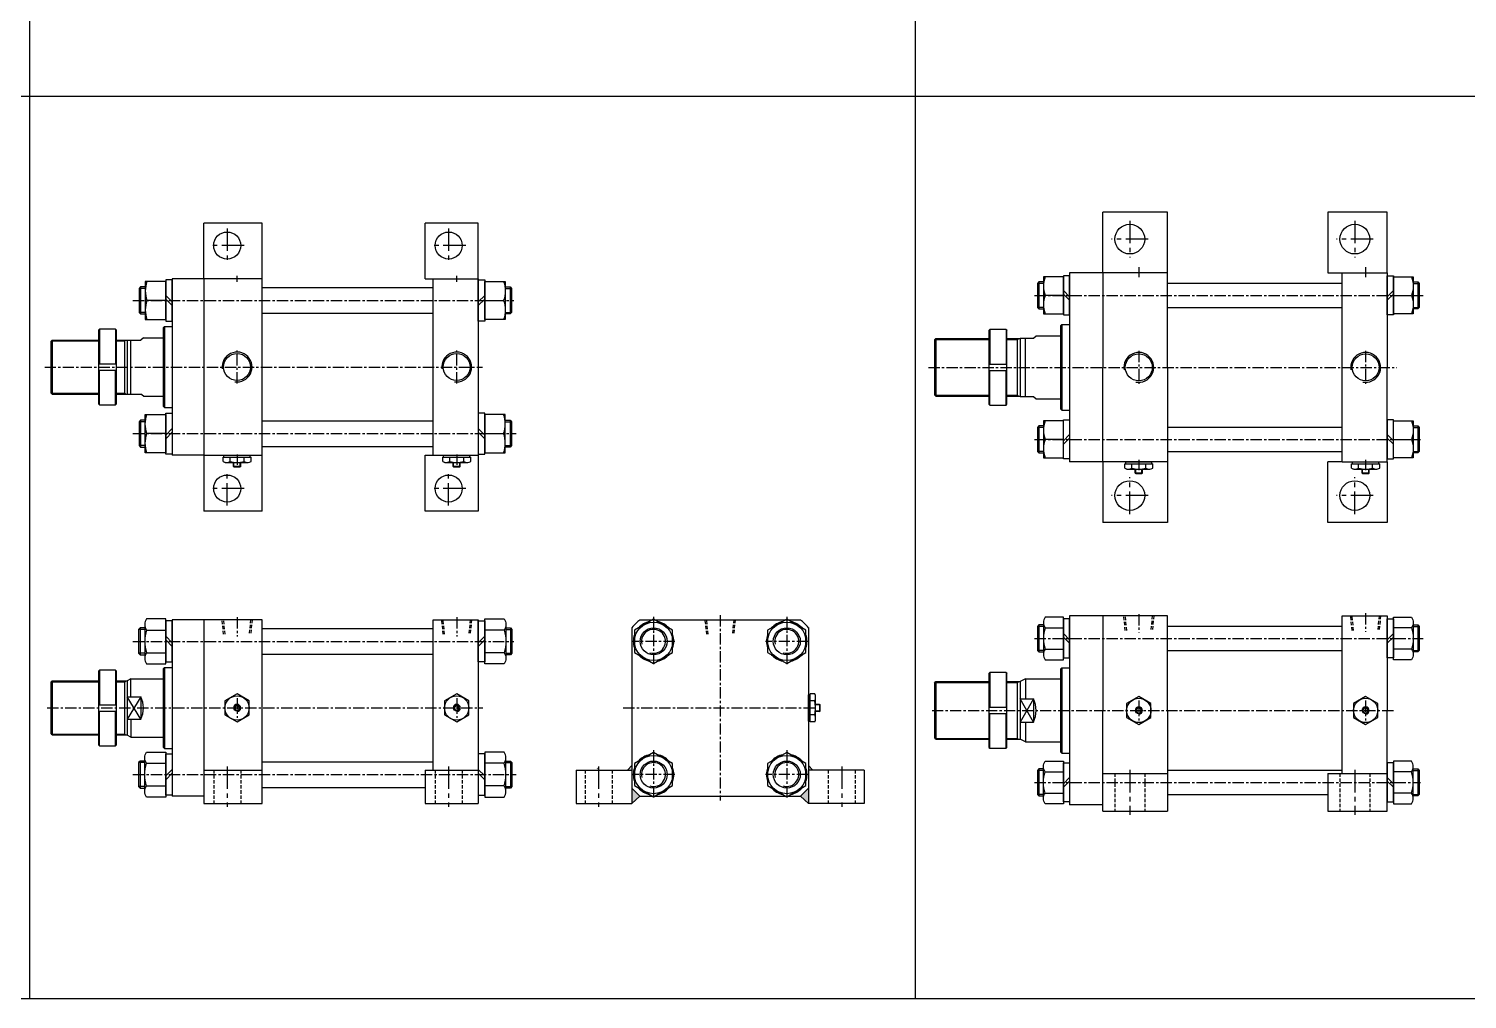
# Model space of a CAD drawing. Extents: x -819 to 7103, y -1 to 3511.
# Drawn here: x 1128 to 2726, y -1 to 1078 of the extents above; entities that cross this region are included whole.
import ezdxf

# ---------------------------------------------------------------- set-up
doc = ezdxf.new("R2010")
doc.units = 0
doc.header["$LTSCALE"] = 10
doc.header["$MEASUREMENT"] = 0
for name, pattern in [('CENTER', [2, 1.25, -0.25, 0.25, -0.25]), ('CENTERX2', [4, 2.5, -0.5, 0.5, -0.5]), ('HIDDEN', [0.375, 0.25, -0.125]), ('HIDDENX2', [0.75, 0.5, -0.25])]:
    doc.linetypes.add(name, pattern=pattern)
doc.layers.get('0').update_dxf_attribs({"linetype": 'CONTINUOUS'})
for name, color, linetype in [('CEN', 1, 'CENTERX2'), ('CENTER', 1, 'CENTER'), ('HID', 2, 'HIDDENX2'), ('ML', 7, 'CONTINUOUS')]:
    doc.layers.add(name, color=color, linetype=linetype)

msp = doc.modelspace()

# ---------------------------------------------------------------- hatches: boundary and pattern name
at = {"layer": 'ML'}
h = msp.add_hatch(color=256, dxfattribs=at)
h.paths.add_polyline_path([(1994, 258.9), (1994, 253.9), (1999, 253.9)])
h.paths.add_polyline_path([(1994, 233.7, -0.02356), (1985.2, 224.9), (1994, 216.9)])
h.paths.add_polyline_path([(1806.8, 224.9, -0.02356), (1798, 233.7), (1798, 216.9)])
h.paths.add_polyline_path([(1798, 258.9), (1793, 253.9), (1798, 253.9)])

# ---------------------------------------------------------------- linework, layer by layer
at = {"color": 7, "linetype": 'Continuous'}
for p, q in [((1343.7, 596.6), (1343.7, 601.7)), ((1343.7, 601.7), (1350, 601.7)), ((1344.7, 601.7), (1344.7, 603.7)), ((1344.7, 603.7), (1373.9, 603.7)), ((1346.9, 595.7), (1371.7, 595.7)), ((1350, 601.7), (1374.9, 601.7)), ((1351.5, 596.6), (1351.5, 601.7)), ((1355.3, 595.9), (1355.3, 595.9)), ((1355.3, 591.2), (1355.3, 595.7)), ((1363.3, 591.2), (1363.3, 595.7)), ((1367.1, 596.6), (1367.1, 601.7)), ((1373.9, 601.7), (1373.9, 603.7)), ((1374.9, 596.6), (1374.9, 601.7)), ((1587.7, 596.6), (1587.7, 601.7)), ((1587.7, 601.7), (1594, 601.7)), ((1588.7, 601.7), (1588.7, 603.7)), ((1588.7, 603.7), (1617.9, 603.7)), ((1590.9, 595.7), (1615.7, 595.7)), ((1594, 601.7), (1618.9, 601.7)), ((1595.5, 596.6), (1595.5, 601.7)), ((1599.3, 595.9), (1599.3, 595.9)), ((1599.3, 591.2), (1599.3, 595.7)), ((1607.3, 591.2), (1607.3, 595.7)), ((1611.1, 596.6), (1611.1, 601.7)), ((1617.9, 601.7), (1617.9, 603.7)), ((1618.9, 596.6), (1618.9, 601.7)), ((2345.5, 589.3), (2345.5, 594.3)), ((2345.5, 594.3), (2351.8, 594.3)), ((2346.5, 594.3), (2346.5, 596.3)), ((2346.5, 596.3), (2375.7, 596.3)), ((2351.8, 594.3), (2376.7, 594.3)), ((2353.3, 589.3), (2353.3, 594.3)), ((2368.9, 589.3), (2368.9, 594.3)), ((2375.7, 594.3), (2375.7, 596.3)), ((2376.7, 589.3), (2376.7, 594.3)), ((2597.5, 589.3), (2597.5, 594.3)), ((2597.5, 594.3), (2603.8, 594.3)), ((2598.5, 594.3), (2598.5, 596.3)), ((2598.5, 596.3), (2627.7, 596.3)), ((2603.8, 594.3), (2628.7, 594.3)), ((2605.3, 589.3), (2605.3, 594.3)), ((2620.9, 589.3), (2620.9, 594.3)), ((2627.7, 594.3), (2627.7, 596.3)), ((2628.7, 589.3), (2628.7, 594.3)), ((1355.3, 591.2), (1355.8, 590.7)), ((1363.3, 591.2), (1355.3, 591.2)), ((1355.8, 590.7), (1362.8, 590.7)), ((1363.3, 591.2), (1362.8, 590.7)), ((1599.3, 591.2), (1599.8, 590.7)), ((1607.3, 591.2), (1599.3, 591.2)), ((1599.8, 590.7), (1606.8, 590.7)), ((1607.3, 591.2), (1606.8, 590.7)), ((2348.7, 588.3), (2373.5, 588.3)), ((2357.1, 588.5), (2357.1, 588.6)), ((2357.1, 583.8), (2357.1, 588.3)), ((2357.1, 583.8), (2357.6, 583.3)), ((2365.1, 583.8), (2357.1, 583.8)), ((2357.6, 583.3), (2364.6, 583.3)), ((2365.1, 583.8), (2364.6, 583.3)), ((2365.1, 583.8), (2365.1, 588.3)), ((2600.7, 588.3), (2625.5, 588.3)), ((2609.1, 588.5), (2609.1, 588.6)), ((2609.1, 583.8), (2609.1, 588.3)), ((2609.1, 583.8), (2609.6, 583.3)), ((2617.1, 583.8), (2609.1, 583.8)), ((2609.6, 583.3), (2616.6, 583.3)), ((2617.1, 583.8), (2616.6, 583.3)), ((2617.1, 583.8), (2617.1, 588.3)), ((1994, 308.3), (1994, 337.5)), ((1996, 337.5), (1994, 337.5)), ((2001, 338.5), (1996, 338.5)), ((1996, 313.6), (1996, 338.5)), ((2001, 330.7), (1996, 330.7)), ((2002, 310.5), (2002, 335.3)), ((2006.5, 326.9), (2002, 326.9)), ((2006.5, 326.9), (2007, 326.4)), ((2006.5, 326.9), (2006.5, 318.9)), ((2007, 319.4), (2007, 326.4)), ((1996, 308.3), (1994, 308.3)), ((2001, 315.1), (1996, 315.1)), ((1996, 307.3), (1996, 313.6)), ((2001, 307.3), (1996, 307.3)), ((2001.7, 318.9), (2001.7, 318.9)), ((2006.5, 318.9), (2002, 318.9)), ((2006.5, 318.9), (2007, 319.4))]:
    msp.add_line(p, q, dxfattribs=at)
for points in [[(1345.8, 315.1), (1359.3, 307.3), (1372.8, 315.1), (1372.8, 330.7), (1359.3, 338.5), (1345.8, 330.7)], [(1589.8, 315.1), (1603.3, 307.3), (1616.8, 315.1), (1616.8, 330.7), (1603.3, 338.5), (1589.8, 330.7)], [(2347.6, 312.3), (2361.1, 304.5), (2374.6, 312.3), (2374.6, 327.9), (2361.1, 335.7), (2347.6, 327.9)], [(2599.6, 312.3), (2613.1, 304.5), (2626.6, 312.3), (2626.6, 327.9), (2613.1, 335.7), (2599.6, 327.9)], [(1357.9, 325.4), (1356.4, 322.9), (1357.9, 320.4), (1360.7, 320.4), (1362.2, 322.9), (1360.7, 325.4)], [(1601.9, 325.4), (1600.4, 322.9), (1601.9, 320.4), (1604.7, 320.4), (1606.2, 322.9), (1604.7, 325.4)], [(2359.6, 322.6), (2358.2, 320.1), (2359.6, 317.6), (2362.5, 317.6), (2364, 320.1), (2362.5, 322.6)], [(2611.6, 322.6), (2610.2, 320.1), (2611.6, 317.6), (2614.5, 317.6), (2616, 320.1), (2614.5, 322.6)]]:
    msp.add_lwpolyline(points, close=True, dxfattribs=at)
for centre, radius in [((1359.3, 322.9), 13.5), ((1603.3, 322.9), 13.5), ((1359.3, 322.9), 3.5), ((1603.3, 322.9), 3.5), ((2361.1, 320.1), 13.5), ((2361.1, 320.1), 3.5), ((2613.1, 320.1), 13.5), ((2613.1, 320.1), 3.5)]:
    msp.add_circle(centre, radius, dxfattribs=at)
for centre, radius, start, end in [((1346.9, 601.3), 5.62, 235.6158, 270), ((1347.6, 603.9), 8.22, 241.7006, 298.2994), ((1359.3, 627), 31.3, 255.6172, 270.0141), ((1359.3, 627), 31.3, 269.9859, 284.3828), ((1371, 603.9), 8.22, 241.7006, 298.2994), ((1590.9, 601.3), 5.62, 235.6158, 270), ((1591.6, 603.9), 8.22, 241.7006, 298.2994), ((1603.3, 627), 31.3, 255.6172, 270.0141), ((1603.3, 627), 31.3, 269.9859, 284.3828), ((1615, 603.9), 8.22, 241.7006, 298.2994), ((2348.7, 593.9), 5.62, 235.6158, 270), ((2349.4, 596.5), 8.22, 241.7006, 298.2994), ((2361.1, 619.6), 31.3, 255.6172, 270.0141), ((2361.1, 619.6), 31.3, 269.9859, 284.3828), ((2372.8, 596.5), 8.22, 241.7006, 298.2994), ((2600.7, 593.9), 5.62, 235.6158, 270), ((2601.4, 596.5), 8.22, 241.7006, 298.2994), ((2613.1, 619.6), 31.3, 255.6172, 270.0141), ((2613.1, 619.6), 31.3, 269.9859, 284.3828), ((2624.8, 596.5), 8.22, 241.7006, 298.2994), ((1993.8, 334.6), 8.22, 331.7006, 28.2994), ((1970.6, 322.9), 31.3, 359.9859, 14.3828), ((1970.6, 322.9), 31.3, 345.6172, 0.0141), ((1993.8, 311.2), 8.22, 331.7006, 28.2994), ((1996.4, 310.5), 5.62, 325.6158, 0)]:
    msp.add_arc(centre, radius, start, end, dxfattribs=at)
at = {"layer": 'CEN', "color": 1, "linetype": 'CENTER', "ltscale": 2}
for p, q in [((2351.1, 864.3), (2351.1, 823.3)), ((2601.1, 864.3), (2601.1, 823.3)), ((1348.3, 855.7), (1348.3, 817.7)), ((1594.3, 855.7), (1594.3, 817.7)), ((1367.3, 836.7), (1329.3, 836.7)), ((1613.3, 836.7), (1575.3, 836.7)), ((2371.6, 843.8), (2330.6, 843.8)), ((2621.6, 843.8), (2580.6, 843.8)), ((1348.3, 547.7), (1348.3, 585.7)), ((1594.3, 547.7), (1594.3, 585.7)), ((2351.1, 538.3), (2351.1, 579.3)), ((2601.1, 538.3), (2601.1, 579.3)), ((1367.3, 566.7), (1329.3, 566.7)), ((1613.3, 566.7), (1575.3, 566.7)), ((2371.6, 558.8), (2330.6, 558.8)), ((2621.6, 558.8), (2580.6, 558.8)), ((1348.3, 257.9), (1348.3, 212.9)), ((1594.3, 257.9), (1594.3, 212.9)), ((1761, 257.9), (1761, 212.9)), ((2031, 257.9), (2031, 212.9)), ((2351.1, 254.1), (2351.1, 204.1)), ((2601.1, 254.1), (2601.1, 204.1))]:
    msp.add_line(p, q, dxfattribs=at)
at = {"layer": 'CEN', "color": 7, "linetype": 'Continuous', "ltscale": 2}
for p, q in [((1568.3, 253.9), (1568.3, 216.9)), ((2571.1, 250.1), (2571.1, 208.1))]:
    msp.add_line(p, q, dxfattribs=at)
at = {"layer": 'CENTER'}
for p, q in [((1822, 424), (1822, 369.8)), ((1970, 424), (1970, 369.8)), ((1845.5, 396.9), (1798.5, 396.9)), ((1993.5, 396.9), (1946.5, 396.9)), ((1822, 276), (1822, 221.8)), ((1970, 276), (1970, 221.8)), ((1845.5, 248.9), (1798.5, 248.9)), ((1993.5, 248.9), (1946.5, 248.9))]:
    msp.add_line(p, q, dxfattribs=at)
at = {"layer": 'HID', "color": 6, "linetype": 'HIDDEN', "ltscale": 1.5}
for p, q in [((1333.3, 253.9), (1333.3, 216.9)), ((1363.3, 253.9), (1363.3, 216.9)), ((1579.3, 253.9), (1579.3, 216.9)), ((1609.3, 253.9), (1609.3, 216.9)), ((1746, 253.9), (1746, 216.9)), ((1776, 253.9), (1776, 216.9)), ((2016, 253.9), (2016, 216.9)), ((2046, 253.9), (2046, 216.9)), ((2334.6, 250.1), (2334.6, 208.1)), ((2367.6, 250.1), (2367.6, 208.1)), ((2584.6, 250.1), (2584.6, 208.1)), ((2617.6, 250.1), (2617.6, 208.1))]:
    msp.add_line(p, q, dxfattribs=at)
at = {"layer": 'ML'}
for p, q in [((2321.1, 806.3), (2321.1, 873.8)), ((2393.1, 873.8), (2321.1, 873.8)), ((2393.1, 806.3), (2393.1, 873.8)), ((2637.1, 873.8), (2571.1, 873.8)), ((2571.1, 873.8), (2571.1, 806.3)), ((2637.1, 806.3), (2637.1, 873.8)), ((1322.3, 799.7), (1322.3, 861.7)), ((1387.3, 861.7), (1322.3, 861.7)), ((1387.3, 541.7), (1387.3, 861.7)), ((1627.3, 861.7), (1568.3, 861.7)), ((1568.3, 799.7), (1568.3, 861.7)), ((1627.3, 799.7), (1627.3, 861.7)), ((1287.3, 799.7), (1287.3, 603.7)), ((1322.3, 799.7), (1287.3, 799.7)), ((1322.3, 799.7), (1322.3, 603.7)), ((1387.3, 799.7), (1322.3, 799.7)), ((1387.3, 603.7), (1387.3, 799.7)), ((1568.3, 799.7), (1627.3, 799.7)), ((1577.3, 799.7), (1627.3, 799.7)), ((1577.3, 603.7), (1577.3, 799.7)), ((1627.3, 799.7), (1627.3, 603.7)), ((2284.1, 806.3), (2284.1, 596.3)), ((2321.1, 806.3), (2284.1, 806.3)), ((2284.1, 806.3), (2284.1, 806.3)), ((2571.1, 806.3), (2587.1, 806.3)), ((1252.1, 790.7), (1250.4, 788.9)), ((1250.4, 788.9), (1250.4, 762.4)), ((1257.3, 790.7), (1252.1, 790.7)), ((1252.1, 790.7), (1252.1, 760.7)), ((1657.3, 790.7), (1662.5, 790.7)), ((1662.5, 790.7), (1664.2, 788.9)), ((1662.5, 790.7), (1662.5, 760.7)), ((1664.2, 788.9), (1664.2, 762.4)), ((2250.1, 796.3), (2248.4, 794.6)), ((2248.4, 794.6), (2248.4, 768)), ((2255.3, 796.3), (2250.1, 796.3)), ((2250.1, 796.3), (2250.1, 766.3)), ((2277.3, 786.6), (2284.1, 779.8)), ((2643.9, 786.6), (2637.1, 779.8)), ((2665.9, 796.3), (2671, 796.3)), ((2671, 796.3), (2672.7, 794.6)), ((2671, 796.3), (2671, 766.3)), ((2672.7, 794.6), (2672.7, 768)), ((1280.1, 775.7), (1259.2, 775.7)), ((1280.1, 781.3), (1287.3, 774.1)), ((1280.1, 777.2), (1287.3, 770)), ((1634.5, 781.3), (1627.3, 774.1)), ((1634.5, 777.2), (1627.3, 770)), ((1634.5, 775.7), (1655.4, 775.7)), ((2248.4, 768), (2250.1, 766.3)), ((2277.3, 781.3), (2257.1, 781.3)), ((2277.3, 782.8), (2284.1, 776)), ((2643.9, 782.8), (2637.1, 776)), ((2643.9, 781.3), (2664, 781.3)), ((2672.7, 768), (2671, 766.3)), ((1250.4, 762.4), (1252.1, 760.7)), ((1252.1, 760.7), (1257.3, 760.7)), ((1662.5, 760.7), (1657.3, 760.7)), ((1664.2, 762.4), (1662.5, 760.7)), ((2250.1, 766.3), (2255.3, 766.3)), ((2671, 766.3), (2665.9, 766.3)), ((1205.3, 742.7), (1206.3, 743.7)), ((1205.3, 742.7), (1205.3, 660.7)), ((1206.3, 743.7), (1206.3, 705.2)), ((1224.3, 743.7), (1206.3, 743.7)), ((1224.3, 743.7), (1224.3, 705.2)), ((1224.3, 743.7), (1225.3, 742.7)), ((1225.3, 660.7), (1225.3, 742.7)), ((1277.3, 745.2), (1278.8, 746.7)), ((1277.3, 745.2), (1277.3, 658.2)), ((1278.8, 746.7), (1278.8, 656.7)), ((2194.6, 742.3), (2195.6, 743.3)), ((2194.6, 742.3), (2194.6, 660.3)), ((2213.6, 743.3), (2195.6, 743.3)), ((2195.6, 743.3), (2195.6, 704.8)), ((2213.6, 743.3), (2213.6, 704.8)), ((2213.6, 743.3), (2214.6, 742.3)), ((2214.6, 660.3), (2214.6, 742.3)), ((2244.1, 733.8), (2247.1, 736.3)), ((2274.1, 747.3), (2275.6, 748.8)), ((2274.1, 747.3), (2274.1, 655.3)), ((2275.6, 748.8), (2275.6, 653.8)), ((1152.3, 730.2), (1153.8, 731.7)), ((1152.3, 730.2), (1152.3, 673.2)), ((1153.8, 731.7), (1153.8, 671.7)), ((1234.3, 731.7), (1234.3, 671.7)), ((1237.3, 731.7), (1237.3, 671.5)), ((1241.3, 671.7), (1241.3, 731.7)), ((1255.3, 734.2), (1252.3, 731.7)), ((2134.1, 731.8), (2135.6, 733.3)), ((2134.1, 731.8), (2134.1, 670.8)), ((2135.6, 733.3), (2135.6, 669.3)), ((2226.1, 733.3), (2226.1, 669.3)), ((2229.1, 733.8), (2229.1, 668.8)), ((2235.1, 668.8), (2235.1, 733.8)), ((1205.3, 705.2), (1225.3, 705.2)), ((2194.6, 704.8), (2214.6, 704.8)), ((1205.3, 698.2), (1225.3, 698.2)), ((1206.3, 659.7), (1206.3, 698.2)), ((1224.3, 659.7), (1224.3, 698.2)), ((2194.6, 697.8), (2214.6, 697.8)), ((2195.6, 659.3), (2195.6, 697.8)), ((2213.6, 659.3), (2213.6, 697.8)), ((1152.3, 673.2), (1153.8, 671.7)), ((1255.3, 669.2), (1252.3, 671.7)), ((1205.3, 660.7), (1206.3, 659.7)), ((1206.3, 659.7), (1224.3, 659.7)), ((1224.3, 659.7), (1225.3, 660.7)), ((1277.3, 658.2), (1278.8, 656.7)), ((2134.1, 670.8), (2135.6, 669.3)), ((2194.6, 660.3), (2195.6, 659.3)), ((2195.6, 659.3), (2213.6, 659.3)), ((2213.6, 659.3), (2214.6, 660.3)), ((2244.1, 668.8), (2247.1, 666.3)), ((2274.1, 655.3), (2275.6, 653.8)), ((1252.1, 642.7), (1250.4, 640.9)), ((1250.4, 640.9), (1250.4, 614.4)), ((1257.3, 642.7), (1252.1, 642.7)), ((1252.1, 642.7), (1252.1, 612.7)), ((1657.3, 642.7), (1662.5, 642.7)), ((1662.5, 642.7), (1664.2, 640.9)), ((1662.5, 642.7), (1662.5, 612.7)), ((1664.2, 640.9), (1664.2, 614.4)), ((1280.1, 627.7), (1259.2, 627.7)), ((1280.1, 626.1), (1287.3, 633.3)), ((1280.1, 622), (1287.3, 629.2)), ((1634.5, 626.1), (1627.3, 633.3)), ((1634.5, 622), (1627.3, 629.2)), ((1634.5, 627.7), (1655.4, 627.7)), ((2250.1, 636.3), (2248.4, 634.6)), ((2248.4, 634.6), (2248.4, 608)), ((2255.3, 636.3), (2250.1, 636.3)), ((2250.1, 636.3), (2250.1, 606.3)), ((2277.3, 619.8), (2284.1, 626.6)), ((2643.9, 619.8), (2637.1, 626.6)), ((2665.9, 636.3), (2671, 636.3)), ((2671, 636.3), (2672.7, 634.6)), ((2671, 636.3), (2671, 606.3)), ((2672.7, 634.6), (2672.7, 608)), ((1250.4, 614.4), (1252.1, 612.7)), ((1252.1, 612.7), (1257.3, 612.7)), ((1662.5, 612.7), (1657.3, 612.7)), ((1664.2, 614.4), (1662.5, 612.7)), ((2248.4, 608), (2250.1, 606.3)), ((2277.3, 621.3), (2257.1, 621.3)), ((2277.3, 616), (2284.1, 622.8)), ((2643.9, 616), (2637.1, 622.8)), ((2643.9, 621.3), (2664, 621.3)), ((2672.7, 608), (2671, 606.3)), ((1322.3, 603.7), (1287.3, 603.7)), ((1322.3, 603.7), (1387.3, 603.7)), ((1322.3, 603.7), (1322.3, 541.7)), ((1568.3, 603.7), (1627.3, 603.7)), ((1568.3, 541.7), (1568.3, 603.7)), ((1577.3, 603.7), (1627.3, 603.7)), ((1627.3, 603.7), (1627.3, 541.7)), ((2250.1, 606.3), (2255.3, 606.3)), ((2321.1, 596.3), (2284.1, 596.3)), ((2321.1, 596.3), (2321.1, 528.8)), ((2393.1, 596.3), (2393.1, 528.8)), ((2571.1, 528.8), (2571.1, 596.3)), ((2587.1, 596.3), (2571.1, 596.3)), ((2637.1, 596.3), (2637.1, 528.8)), ((2671, 606.3), (2665.9, 606.3)), ((1387.3, 541.7), (1322.3, 541.7)), ((1627.3, 541.7), (1568.3, 541.7)), ((2393.1, 528.8), (2321.1, 528.8)), ((2637.1, 528.8), (2571.1, 528.8)), ((1256.8, 415.7), (1256.8, 378.1)), ((1322.3, 420.9), (1287.3, 420.9)), ((1287.3, 420.9), (1287.3, 224.9)), ((1322.3, 420.9), (1322.3, 216.9)), ((1387.3, 420.9), (1322.3, 420.9)), ((1387.3, 216.9), (1387.3, 420.9)), ((1577.3, 253.9), (1577.3, 420.9)), ((1577.3, 420.9), (1627.3, 420.9)), ((1627.3, 420.9), (1627.3, 216.9)), ((1657.8, 415.7), (1657.8, 378.1)), ((1806.8, 420.9), (1985.2, 420.9)), ((2255.3, 417.9), (2255.3, 382.4)), ((2321.1, 425.1), (2284.1, 425.1)), ((2284.1, 425.1), (2284.1, 425.1)), ((2284.1, 425.1), (2284.1, 215.1)), ((2665.9, 417.9), (2665.9, 382.4)), ((1251.7, 411.9), (1249.9, 410.2)), ((1249.9, 410.2), (1249.9, 383.6)), ((1256.8, 411.9), (1251.7, 411.9)), ((1251.7, 411.9), (1251.7, 381.9)), ((1258.7, 409.4), (1280.1, 409.4)), ((1280.1, 402.5), (1287.3, 395.3)), ((1634.5, 402.5), (1627.3, 395.3)), ((1655.9, 409.4), (1634.5, 409.4)), ((1657.8, 411.9), (1662.9, 411.9)), ((1662.9, 411.9), (1664.7, 410.2)), ((1662.9, 411.9), (1662.9, 381.9)), ((1664.7, 410.2), (1664.7, 383.6)), ((1798, 412.1), (1798, 233.7)), ((1798, 412.1), (1798, 216.9)), ((1994, 412.1), (1994, 233.7)), ((1994, 412.1), (1994, 216.9)), ((2250.1, 415.1), (2248.4, 413.4)), ((2248.4, 413.4), (2248.4, 386.8)), ((2255.3, 415.1), (2250.1, 415.1)), ((2250.1, 415.1), (2250.1, 385.1)), ((2257.1, 412), (2277.3, 412)), ((2277.3, 405.5), (2284.1, 398.7)), ((2277.3, 401.6), (2284.1, 394.8)), ((2643.9, 405.5), (2637.1, 398.7)), ((2643.9, 401.6), (2637.1, 394.8)), ((2664, 412), (2643.9, 412)), ((2665.9, 415.1), (2671, 415.1)), ((2671, 415.1), (2672.7, 413.4)), ((2671, 415.1), (2671, 385.1)), ((2672.7, 413.4), (2672.7, 386.8)), ((1249.9, 383.6), (1251.7, 381.9)), ((1258.7, 384.3), (1280.1, 384.3)), ((1280.1, 398.4), (1287.3, 391.2)), ((1634.5, 398.4), (1627.3, 391.2)), ((1655.9, 384.3), (1634.5, 384.3)), ((1664.7, 383.6), (1662.9, 381.9)), ((2248.4, 386.8), (2250.1, 385.1)), ((2250.1, 385.1), (2255.3, 385.1)), ((2257.1, 388.3), (2277.3, 388.3)), ((2664, 388.3), (2643.9, 388.3)), ((2671, 385.1), (2665.9, 385.1)), ((2672.7, 386.8), (2671, 385.1)), ((1251.7, 381.9), (1256.8, 381.9)), ((1277.3, 366.4), (1278.8, 367.9)), ((1278.8, 367.9), (1278.8, 277.9)), ((1662.9, 381.9), (1657.8, 381.9)), ((2274.1, 366.1), (2275.6, 367.6)), ((2275.6, 367.6), (2275.6, 272.6)), ((1152.3, 351.4), (1153.8, 352.9)), ((1153.8, 352.9), (1153.8, 292.9)), ((1205.3, 363.9), (1206.3, 364.9)), ((1205.3, 363.9), (1205.3, 281.9)), ((1224.3, 364.9), (1206.3, 364.9)), ((1206.3, 364.9), (1206.3, 326.4)), ((1224.3, 364.9), (1225.3, 363.9)), ((1224.3, 364.9), (1224.3, 326.4)), ((1225.3, 281.9), (1225.3, 363.9)), ((1234.3, 352.9), (1234.3, 292.9)), ((1241.3, 355.4), (1237.3, 353.1)), ((1237.3, 353.1), (1237.3, 292.7)), ((1241.3, 335.4), (1241.3, 355.4)), ((1277.3, 366.4), (1277.3, 279.4)), ((2134.1, 350.6), (2135.6, 352.1)), ((2135.6, 352.1), (2135.6, 288.1)), ((2194.6, 361.1), (2195.6, 362.1)), ((2194.6, 361.1), (2194.6, 279.1)), ((2213.6, 362.1), (2195.6, 362.1)), ((2195.6, 362.1), (2195.6, 323.6)), ((2213.6, 362.1), (2214.6, 361.1)), ((2213.6, 362.1), (2213.6, 323.6)), ((2214.6, 279.1), (2214.6, 361.1)), ((2226.1, 352.1), (2226.1, 288.1)), ((2235.1, 355.1), (2229.1, 352.1)), ((2229.1, 352.1), (2229.1, 288.1)), ((2235.1, 355.1), (2235.1, 333.1)), ((2274.1, 366.1), (2274.1, 274.1)), ((1152.3, 351.4), (1152.3, 294.4)), ((2134.1, 350.6), (2134.1, 289.6)), ((1205.3, 326.4), (1225.3, 326.4)), ((1237.3, 335.4), (1252.3, 335.4)), ((1252.3, 335.4), (1252.3, 310.4)), ((2194.6, 323.6), (2214.6, 323.6)), ((2229.1, 333.1), (2244.1, 333.1)), ((2244.1, 333.1), (2244.1, 307.1)), ((1205.3, 319.4), (1225.3, 319.4)), ((1206.3, 280.9), (1206.3, 319.4)), ((1224.3, 280.9), (1224.3, 319.4)), ((1237.3, 310.4), (1252.3, 310.4)), ((1241.3, 310.4), (1241.3, 290.4)), ((2194.6, 316.6), (2214.6, 316.6)), ((2195.6, 278.1), (2195.6, 316.6)), ((2213.6, 278.1), (2213.6, 316.6)), ((2229.1, 307.1), (2244.1, 307.1)), ((2235.1, 307.1), (2235.1, 285.1)), ((1152.3, 294.4), (1153.8, 292.9)), ((1241.3, 290.4), (1237.3, 292.7)), ((2134.1, 289.6), (2135.6, 288.1)), ((2235.1, 285.1), (2229.1, 288.1)), ((1205.3, 281.9), (1206.3, 280.9)), ((1206.3, 280.9), (1224.3, 280.9)), ((1224.3, 280.9), (1225.3, 281.9)), ((1277.3, 279.4), (1278.8, 277.9)), ((2194.6, 279.1), (2195.6, 278.1)), ((2195.6, 278.1), (2213.6, 278.1)), ((2213.6, 278.1), (2214.6, 279.1)), ((2274.1, 274.1), (2275.6, 272.6)), ((1251.7, 263.9), (1249.9, 262.2)), ((1249.9, 262.2), (1249.9, 235.6)), ((1256.8, 263.9), (1251.7, 263.9)), ((1251.7, 263.9), (1251.7, 233.9)), ((1256.8, 230.1), (1256.8, 267.7)), ((1258.7, 261.4), (1280.1, 261.4)), ((1655.9, 261.4), (1634.5, 261.4)), ((1657.8, 230.1), (1657.8, 267.7)), ((1657.8, 263.9), (1662.9, 263.9)), ((1662.9, 263.9), (1664.7, 262.2)), ((1662.9, 263.9), (1662.9, 233.9)), ((1664.7, 262.2), (1664.7, 235.6)), ((1798, 258.9), (1793, 253.9)), ((1994, 258.9), (1999, 253.9)), ((2255.3, 222.4), (2255.3, 257.9)), ((2665.9, 222.4), (2665.9, 257.9)), ((1280.1, 247.3), (1287.3, 254.5)), ((1280.1, 243.2), (1287.3, 250.4)), ((1322.3, 253.9), (1387.3, 253.9)), ((1568.3, 253.9), (1627.3, 253.9)), ((1634.5, 247.3), (1627.3, 254.5)), ((1634.5, 243.2), (1627.3, 250.4)), ((1736, 253.9), (1798, 253.9)), ((1736, 253.9), (1736, 216.9)), ((2056, 253.9), (1994, 253.9)), ((2056, 253.9), (2056, 216.9)), ((2250.1, 255.1), (2248.4, 253.4)), ((2248.4, 253.4), (2248.4, 226.8)), ((2255.3, 255.1), (2250.1, 255.1)), ((2250.1, 255.1), (2250.1, 225.1)), ((2257.1, 252), (2277.3, 252)), ((2277.3, 238.7), (2284.1, 245.5)), ((2277.3, 234.8), (2284.1, 241.6)), ((2321.1, 250.1), (2393.1, 250.1)), ((2571.1, 250.1), (2637.1, 250.1)), ((2643.9, 238.7), (2637.1, 245.5)), ((2643.9, 234.8), (2637.1, 241.6)), ((2664, 252), (2643.9, 252)), ((2665.9, 255.1), (2671, 255.1)), ((2671, 255.1), (2672.7, 253.4)), ((2671, 255.1), (2671, 225.1)), ((2672.7, 253.4), (2672.7, 226.8)), ((1249.9, 235.6), (1251.7, 233.9)), ((1251.7, 233.9), (1256.8, 233.9)), ((1258.7, 236.3), (1280.1, 236.3)), ((1322.3, 224.9), (1287.3, 224.9)), ((1655.9, 236.3), (1634.5, 236.3)), ((1662.9, 233.9), (1657.8, 233.9)), ((1664.7, 235.6), (1662.9, 233.9)), ((1806.8, 224.9), (1798, 216.9)), ((1806.8, 224.9), (1985.2, 224.9)), ((1985.2, 224.9), (1994, 216.9)), ((2248.4, 226.8), (2250.1, 225.1)), ((2250.1, 225.1), (2255.3, 225.1)), ((2257.1, 228.3), (2277.3, 228.3)), ((2664, 228.3), (2643.9, 228.3)), ((2671, 225.1), (2665.9, 225.1)), ((2672.7, 226.8), (2671, 225.1)), ((1322.3, 216.9), (1387.3, 216.9)), ((1568.3, 216.9), (1627.3, 216.9)), ((1736, 216.9), (1798, 216.9)), ((2056, 216.9), (1994, 216.9)), ((2321.1, 215.1), (2284.1, 215.1)), ((2321.1, 208.1), (2393.1, 208.1)), ((2571.1, 208.1), (2637.1, 208.1)), ((0, 0), (7102.1, 0))]:
    msp.add_line(p, q, dxfattribs=at)
at = {"layer": 'ML', "color": 1, "linetype": 'CENTER'}
for p, q in [((1359.3, 796.3), (1359.3, 802.9)), ((1603.3, 796.3), (1603.3, 803.1)), ((2361.1, 812.7), (2361.1, 801.5)), ((2613.1, 812.7), (2613.1, 801.5)), ((1243.6, 775.7), (1666.9, 775.7)), ((2245.3, 781.3), (2677.1, 781.3)), ((1359.3, 683.4), (1359.3, 719.9)), ((1603.3, 683.4), (1603.3, 719.9)), ((2361.1, 719.6), (2361.1, 683)), ((2613.1, 719.6), (2613.1, 683)), ((1145.6, 701.7), (1631.8, 701.7)), ((2127.4, 701.3), (2647.6, 701.3)), ((1243.6, 627.7), (1669.2, 627.7)), ((2245.3, 621.3), (2674.2, 621.3)), ((1359.3, 604.5), (1359.3, 593.2)), ((1603.3, 604.5), (1603.3, 593.1)), ((2361.1, 598.5), (2361.1, 587)), ((2613.1, 598.5), (2613.1, 587)), ((1359.3, 423.6), (1359.3, 402.3)), ((1603.3, 423.6), (1603.3, 402.3)), ((1896, 425.8), (1896, 220)), ((2361.1, 427.1), (2361.1, 406.8)), ((2613.1, 428.2), (2613.1, 407.6)), ((2245.3, 400.1), (2677.1, 400.1)), ((1243.6, 396.9), (1666.9, 396.9)), ((1148.3, 322.9), (1632.3, 322.9)), ((1359.3, 333.9), (1359.3, 311.9)), ((1603.3, 333.9), (1603.3, 311.9)), ((1788.4, 322.9), (2000.7, 322.9)), ((2131.4, 320.1), (2644.6, 320.1)), ((2361.1, 331.1), (2361.1, 309.1)), ((2613.1, 331.1), (2613.1, 309.1)), ((1243.6, 248.9), (1669.2, 248.9)), ((2245.3, 240.1), (2674.2, 240.1))]:
    msp.add_line(p, q, dxfattribs=at)
at = {"layer": 'ML', "color": 7}
for p, q in [((2393.1, 806.3), (2321.1, 806.3)), ((2321.1, 806.3), (2321.1, 701.3)), ((2393.1, 701.3), (2393.1, 806.3)), ((2587.1, 701.3), (2587.1, 806.3)), ((2587.1, 806.3), (2637.1, 806.3)), ((2637.1, 806.3), (2637.1, 701.3)), ((2321.1, 596.3), (2321.1, 701.3)), ((2393.1, 701.3), (2393.1, 596.3)), ((2587.1, 596.3), (2587.1, 701.3)), ((2637.1, 596.3), (2637.1, 701.3)), ((2393.1, 596.3), (2321.1, 596.3)), ((2587.1, 596.3), (2637.1, 596.3)), ((2393.1, 425.1), (2321.1, 425.1)), ((2321.1, 425.1), (2321.1, 320.1)), ((2393.1, 320.1), (2393.1, 425.1)), ((2587.1, 425.1), (2637.1, 425.1)), ((2587.1, 320.1), (2587.1, 425.1)), ((2637.1, 425.1), (2637.1, 320.1)), ((2321.1, 208.1), (2321.1, 320.1)), ((2393.1, 320.1), (2393.1, 208.1)), ((2587.1, 250.1), (2587.1, 320.1)), ((2637.1, 208.1), (2637.1, 320.1))]:
    msp.add_line(p, q, dxfattribs=at)
at = {"layer": 'ML', "color": 2}
for p, q in [((1257.3, 788.9), (1250.4, 788.9)), ((1657.3, 788.9), (1664.2, 788.9)), ((2255.3, 794.6), (2248.4, 794.6)), ((2665.9, 794.6), (2672.7, 794.6)), ((2255.3, 768), (2248.4, 768)), ((2665.9, 768), (2672.7, 768)), ((1257.3, 762.4), (1250.4, 762.4)), ((1657.3, 762.4), (1664.2, 762.4)), ((1234.3, 730.7), (1236, 731.7)), ((2226.1, 732.3), (2227.8, 733.3)), ((1234.3, 672.7), (1236, 671.7)), ((2226.1, 670.3), (2227.8, 669.3)), ((1257.3, 640.9), (1250.4, 640.9)), ((1657.3, 640.9), (1664.2, 640.9)), ((2255.3, 634.6), (2248.4, 634.6)), ((2665.9, 634.6), (2672.7, 634.6)), ((1257.3, 614.4), (1250.4, 614.4)), ((1657.3, 614.4), (1664.2, 614.4)), ((2255.3, 608), (2248.4, 608)), ((2665.9, 608), (2672.7, 608)), ((1355.8, 595.9), (1355.8, 595.9)), ((1355.8, 590.7), (1355.8, 595.7)), ((1362.8, 590.7), (1362.8, 595.7)), ((1599.8, 595.9), (1599.8, 595.9)), ((1599.8, 590.7), (1599.8, 595.7)), ((1606.8, 590.7), (1606.8, 595.7)), ((2357.6, 588.5), (2357.6, 588.5)), ((2357.6, 583.3), (2357.6, 588.3)), ((2364.6, 583.3), (2364.6, 588.3)), ((2609.6, 588.5), (2609.6, 588.5)), ((2609.6, 583.3), (2609.6, 588.3)), ((2616.6, 583.3), (2616.6, 588.3)), ((1256.8, 410.2), (1249.9, 410.2)), ((1657.8, 410.2), (1664.7, 410.2)), ((2255.3, 413.4), (2248.4, 413.4)), ((2665.9, 413.4), (2672.7, 413.4)), ((1256.8, 383.6), (1249.9, 383.6)), ((1657.8, 383.6), (1664.7, 383.6)), ((2255.3, 386.8), (2248.4, 386.8)), ((2665.9, 386.8), (2672.7, 386.8)), ((1234.3, 351.9), (1236, 352.9)), ((2226.1, 351.1), (2227.8, 352.1)), ((1252.3, 310.4), (1237.3, 335.4)), ((1252.3, 335.4), (1237.3, 310.4)), ((2007, 326.4), (2002, 326.4)), ((2244.1, 333.1), (2229.1, 307.1)), ((2244.1, 307.1), (2229.1, 333.1)), ((2001.8, 319.4), (2001.8, 319.4)), ((2007, 319.4), (2002, 319.4)), ((1234.3, 293.9), (1236, 292.9)), ((2226.1, 289.1), (2227.8, 288.1)), ((1256.8, 262.2), (1249.9, 262.2)), ((1657.8, 262.2), (1664.7, 262.2)), ((2255.3, 253.4), (2248.4, 253.4)), ((2665.9, 253.4), (2672.7, 253.4)), ((1256.8, 235.6), (1249.9, 235.6)), ((1657.8, 235.6), (1664.7, 235.6)), ((2255.3, 226.8), (2248.4, 226.8)), ((2665.9, 226.8), (2672.7, 226.8))]:
    msp.add_line(p, q, dxfattribs=at)
at = {"layer": 'ML', "color": 7, "linetype": 'Continuous'}
for p, q in [((1387.3, 790), (1577.3, 790)), ((2393.1, 794.8), (2587.1, 794.8)), ((2393.1, 767.8), (2587.1, 767.8)), ((1387.3, 761.4), (1577.3, 761.4)), ((1278.8, 746.7), (1287.3, 746.7)), ((2247.1, 736.3), (2274.1, 736.3)), ((2275.6, 748.8), (2284.1, 748.8)), ((1153.8, 731.7), (1205.3, 731.7)), ((1225.3, 731.7), (1237.3, 731.7)), ((1237.3, 731.7), (1252.3, 731.7)), ((1255.3, 734.2), (1277.3, 734.2)), ((2135.6, 733.3), (2194.6, 733.3)), ((2214.6, 733.3), (2229.1, 733.3)), ((2229.1, 733.8), (2244.1, 733.8)), ((1153.8, 671.7), (1205.3, 671.7)), ((1225.3, 671.7), (1237.3, 671.7)), ((1237.3, 671.7), (1252.3, 671.7)), ((1255.3, 669.2), (1277.3, 669.2)), ((1278.8, 656.7), (1287.3, 656.7)), ((2135.6, 669.3), (2194.6, 669.3)), ((2214.6, 669.3), (2229.1, 669.3)), ((2229.1, 668.8), (2244.1, 668.8)), ((2247.1, 666.3), (2274.1, 666.3)), ((1387.3, 642), (1577.3, 642)), ((2275.6, 653.8), (2284.1, 653.8)), ((2393.1, 634.8), (2587.1, 634.8)), ((1387.3, 613.4), (1577.3, 613.4)), ((2393.1, 607.8), (2587.1, 607.8)), ((1387.3, 411.2), (1577.3, 411.2)), ((2393.1, 413.6), (2587.1, 413.6)), ((2393.1, 386.6), (2587.1, 386.6)), ((1278.8, 367.9), (1287.3, 367.9)), ((1387.3, 382.6), (1577.3, 382.6)), ((2275.6, 367.6), (2284.1, 367.6)), ((1153.8, 352.9), (1205.3, 352.9)), ((1225.3, 352.9), (1237.3, 352.9)), ((1241.3, 355.4), (1277.3, 355.4)), ((2135.6, 352.1), (2194.6, 352.1)), ((2214.6, 352.1), (2229.1, 352.1)), ((2235.1, 355.1), (2274.1, 355.1)), ((1153.8, 292.9), (1205.3, 292.9)), ((1225.3, 292.9), (1237.3, 292.9)), ((1241.3, 290.4), (1277.3, 290.4)), ((2135.6, 288.1), (2194.6, 288.1)), ((2214.6, 288.1), (2229.1, 288.1)), ((1278.8, 277.9), (1287.3, 277.9)), ((2235.1, 285.1), (2274.1, 285.1)), ((2275.6, 272.6), (2284.1, 272.6)), ((1387.3, 263.2), (1577.3, 263.2)), ((2393.1, 253.6), (2587.1, 253.6)), ((1387.3, 234.6), (1568.3, 234.6)), ((2393.1, 226.6), (2571.1, 226.6))]:
    msp.add_line(p, q, dxfattribs=at)
at = {"layer": 'ML', "color": 2, "linetype": 'Continuous'}
for p, q in [((1152.8, 730.7), (1205.3, 730.7)), ((1225.3, 730.7), (1234.3, 730.7)), ((2134.6, 732.3), (2194.6, 732.3)), ((2214.6, 732.3), (2226.1, 732.3)), ((1152.8, 672.7), (1205.3, 672.7)), ((1225.3, 672.7), (1234.3, 672.7)), ((2134.6, 670.3), (2194.6, 670.3)), ((2214.6, 670.3), (2226.1, 670.3)), ((1152.8, 351.9), (1205.3, 351.9)), ((1225.3, 351.9), (1234.3, 351.9)), ((2134.6, 351.1), (2194.6, 351.1)), ((2214.6, 351.1), (2226.1, 351.1)), ((1152.8, 293.9), (1205.3, 293.9)), ((1225.3, 293.9), (1234.3, 293.9)), ((2134.6, 289.1), (2194.6, 289.1)), ((2214.6, 289.1), (2226.1, 289.1))]:
    msp.add_line(p, q, dxfattribs=at)
at = {"layer": 'ML', "color": 6, "linetype": 'HIDDEN', "ltscale": 1.5}
for p, q in [((1344.3, 404.9), (1342.7, 420.9)), ((1345.9, 404.9), (1344.3, 420.9)), ((1374.3, 420.9), (1372.7, 404.9)), ((1375.9, 420.9), (1374.3, 404.9)), ((1588.3, 404.9), (1586.7, 420.9)), ((1589.9, 404.9), (1588.3, 420.9)), ((1618.3, 420.9), (1616.7, 404.9)), ((1619.9, 420.9), (1618.3, 404.9)), ((1881, 404.9), (1879.4, 420.9)), ((1882.6, 404.9), (1881, 420.9)), ((1911, 420.9), (1909.4, 404.9)), ((1912.6, 420.9), (1911, 404.9)), ((2346.1, 409.1), (2344.5, 425.1)), ((2347.7, 409.1), (2346.1, 425.1)), ((2376.1, 425.1), (2374.5, 409.1)), ((2377.7, 425.1), (2376.1, 409.1)), ((2598.1, 409.1), (2596.5, 425.1)), ((2599.7, 409.1), (2598.1, 425.1)), ((2628.1, 425.1), (2626.5, 409.1)), ((2629.7, 425.1), (2628.1, 409.1))]:
    msp.add_line(p, q, dxfattribs=at)
at = {"layer": 'ML', "const_width": 1.5}
for points in [[(1128.7, 2155.1), (1128.7, 0)], [(2112.7, 2155.1), (2112.7, 0)], [(0, 1002.5), (5557.5, 1002.5)]]:
    msp.add_lwpolyline(points, dxfattribs=at)
at = {"layer": 'ML'}
for points in [[(2277.3, 801.8), (2255.3, 801.8), (2255.3, 760.8), (2277.3, 760.8)], [(2643.9, 801.8), (2665.9, 801.8), (2665.9, 760.8), (2643.9, 760.8)], [(1280.1, 796.9), (1257.3, 796.9), (1257.3, 754.4), (1280.1, 754.4)], [(1634.5, 796.9), (1657.3, 796.9), (1657.3, 754.4), (1634.5, 754.4)], [(1280.1, 606.4), (1257.3, 606.4), (1257.3, 648.9), (1280.1, 648.9)], [(1634.5, 606.4), (1657.3, 606.4), (1657.3, 648.9), (1634.5, 648.9)], [(2277.3, 641.8), (2255.3, 641.8), (2255.3, 600.8), (2277.3, 600.8)], [(2643.9, 641.8), (2665.9, 641.8), (2665.9, 600.8), (2643.9, 600.8)]]:
    msp.add_lwpolyline(points, close=True, dxfattribs=at)
for points in [[(2257.1, 801.8, 0.178633), (2257.1, 781.3, 0.178633), (2257.1, 760.8)], [(2664, 801.8, -0.178633), (2664, 781.3, -0.178633), (2664, 760.8)], [(1259.2, 796.9, 0.178633), (1259.2, 775.7, 0.178633), (1259.2, 754.4)], [(1655.4, 796.9, -0.178633), (1655.4, 775.7, -0.178633), (1655.4, 754.4)], [(1259.2, 606.4, -0.178633), (1259.2, 627.7, -0.178633), (1259.2, 648.9)], [(1655.4, 606.4, 0.178633), (1655.4, 627.7, 0.178633), (1655.4, 648.9)], [(2257.1, 641.8, 0.178633), (2257.1, 621.3, 0.178633), (2257.1, 600.8)], [(2664, 641.8, -0.178633), (2664, 621.3, -0.178633), (2664, 600.8)], [(1280.1, 421.9), (1258.7, 421.9, 0.309401), (1258.7, 409.4, 0.154701), (1258.7, 384.3, 0.309401), (1258.7, 371.8), (1280.1, 371.8), (1280.1, 421.9)], [(1634.5, 421.9), (1655.9, 421.9, -0.309401), (1655.9, 409.4, -0.154701), (1655.9, 384.3, -0.309401), (1655.9, 371.8), (1634.5, 371.8), (1634.5, 421.9)], [(2277.3, 423.8), (2257.1, 423.8, 0.309401), (2257.1, 412, 0.154701), (2257.1, 388.3, 0.309401), (2257.1, 376.5), (2277.3, 376.5), (2277.3, 423.8)], [(2643.9, 423.8), (2664, 423.8, -0.309401), (2664, 412, -0.154701), (2664, 388.3, -0.309401), (2664, 376.5), (2643.9, 376.5), (2643.9, 423.8)], [(1280.1, 223.8), (1258.7, 223.8, -0.309401), (1258.7, 236.3, -0.154701), (1258.7, 261.4, -0.309401), (1258.7, 273.9), (1280.1, 273.9), (1280.1, 223.8)], [(1634.5, 223.8), (1655.9, 223.8, 0.309401), (1655.9, 236.3, 0.154701), (1655.9, 261.4, 0.309401), (1655.9, 273.9), (1634.5, 273.9), (1634.5, 223.8)], [(2277.3, 216.5), (2257.1, 216.5, -0.309401), (2257.1, 228.3, -0.154701), (2257.1, 252, -0.309401), (2257.1, 263.8), (2277.3, 263.8), (2277.3, 216.5)], [(2643.9, 216.5), (2664, 216.5, 0.309401), (2664, 228.3, 0.154701), (2664, 252, 0.309401), (2664, 263.8), (2643.9, 263.8), (2643.9, 216.5)]]:
    msp.add_lwpolyline(points, format="xyb", dxfattribs=at)
for points in [[(2284.1, 759.6), (2284.1, 802.9), (2277.3, 802.9), (2277.3, 759.6), (2284.1, 759.6)], [(2637.1, 759.6), (2637.1, 802.9), (2643.9, 802.9), (2643.9, 759.6), (2637.1, 759.6)], [(1287.3, 752.7), (1287.3, 798.6), (1280.1, 798.6), (1280.1, 752.7), (1287.3, 752.7)], [(1627.3, 752.7), (1627.3, 798.6), (1634.5, 798.6), (1634.5, 752.7), (1627.3, 752.7)], [(1287.3, 650.6), (1287.3, 604.7), (1280.1, 604.7), (1280.1, 650.6), (1287.3, 650.6)], [(1627.3, 650.6), (1627.3, 604.7), (1634.5, 604.7), (1634.5, 650.6), (1627.3, 650.6)], [(2284.1, 642.9), (2284.1, 599.6), (2277.3, 599.6), (2277.3, 642.9), (2284.1, 642.9)], [(2637.1, 642.9), (2637.1, 599.6), (2643.9, 599.6), (2643.9, 642.9), (2637.1, 642.9)], [(1287.3, 374), (1287.3, 419.8), (1280.1, 419.8), (1280.1, 374), (1287.3, 374)], [(1627.3, 374), (1627.3, 419.8), (1634.5, 419.8), (1634.5, 374), (1627.3, 374)], [(1800.7, 409.2), (1800.7, 384.6), (1822, 372.3), (1843.2, 384.6), (1843.2, 409.2), (1822, 421.4), (1800.7, 409.2)], [(1948.7, 409.2), (1948.7, 384.6), (1970, 372.3), (1991.2, 384.6), (1991.2, 409.2), (1970, 421.4), (1948.7, 409.2)], [(2284.1, 378.5), (2284.1, 421.8), (2277.3, 421.8), (2277.3, 378.5), (2284.1, 378.5)], [(2637.1, 378.5), (2637.1, 421.8), (2643.9, 421.8), (2643.9, 378.5), (2637.1, 378.5)], [(1287.3, 271.8), (1287.3, 226), (1280.1, 226), (1280.1, 271.8), (1287.3, 271.8)], [(1627.3, 271.8), (1627.3, 226), (1634.5, 226), (1634.5, 271.8), (1627.3, 271.8)], [(1800.7, 261.2), (1800.7, 236.6), (1822, 224.3), (1843.2, 236.6), (1843.2, 261.2), (1822, 273.4), (1800.7, 261.2)], [(1948.7, 261.2), (1948.7, 236.6), (1970, 224.3), (1991.2, 236.6), (1991.2, 261.2), (1970, 273.4), (1948.7, 261.2)], [(2284.1, 261.8), (2284.1, 218.5), (2277.3, 218.5), (2277.3, 261.8), (2284.1, 261.8)], [(2637.1, 261.8), (2637.1, 218.5), (2643.9, 218.5), (2643.9, 261.8), (2637.1, 261.8)]]:
    msp.add_lwpolyline(points, dxfattribs=at)
for centre, radius in [((1348.3, 836.7), 15), ((1594.3, 836.7), 15), ((2351.1, 843.8), 16.5), ((2601.1, 843.8), 16.5), ((1359.3, 701.7), 15), ((1603.3, 701.7), 15), ((2361.1, 701.3), 15), ((2613.1, 701.3), 15), ((1348.3, 566.7), 15), ((1594.3, 566.7), 15), ((2351.1, 558.8), 16.5), ((2601.1, 558.8), 16.5), ((1822, 396.9), 21.3), ((1970, 396.9), 21.3), ((1822, 396.9), 15), ((1970, 396.9), 15), ((1822, 248.9), 21.3), ((1822, 248.9), 15), ((1970, 248.9), 21.3), ((1970, 248.9), 15)]:
    msp.add_circle(centre, radius, dxfattribs=at)
at = {"layer": 'ML', "color": 2}
for centre, radius, start, end in [((1359.3, 701.7), 16.6, 261.7197, 186.8277), ((1603.3, 701.7), 16.6, 261.7197, 186.8277), ((2361.1, 701.3), 16.6, 258.5736, 189.2846), ((2613.1, 701.3), 16.6, 258.5736, 189.2846), ((1822, 396.9), 13.3, 252.154, 193.5189), ((1970, 396.9), 13.3, 252.154, 193.5189), ((1359.3, 322.9), 4, 270, 180), ((1603.3, 322.9), 4, 270, 180), ((2361.1, 320.1), 4, 270, 180), ((2613.1, 320.1), 4, 270, 180), ((1822, 248.9), 13.3, 252.154, 193.5189), ((1970, 248.9), 13.3, 252.154, 193.5189)]:
    msp.add_arc(centre, radius, start, end, dxfattribs=at)
at = {"layer": 'ML'}
for centre, radius, start, end in [((1896, 322.9), 132.5, 132.3007, 137.6993), ((1822, 396.9), 22.5, 101.2415, 138.7585), ((1822, 396.9), 22.5, 41.2415, 78.7585), ((1970, 396.9), 22.5, 101.2415, 138.7585), ((1970, 396.9), 22.5, 41.2415, 78.7585), ((1896, 322.9), 132.5, 42.3007, 47.6993), ((1822, 396.9), 22.5, 161.2415, 198.7585), ((1822, 396.9), 22.5, 341.2415, 18.7585), ((1970, 396.9), 22.5, 161.2415, 198.7585), ((1970, 396.9), 22.5, 341.2415, 18.7585), ((1822, 396.9), 22.5, 221.2415, 258.7585), ((1822, 396.9), 22.5, 281.2415, 318.7585), ((1970, 396.9), 22.5, 221.2415, 258.7585), ((1970, 396.9), 22.5, 281.2415, 318.7585), ((1227.8, 322.9), 27.5, 333.0085, 26.9915), ((2217.4, 320.1), 29.6, 333.9922, 26.0078), ((1822, 248.9), 22.5, 161.2415, 198.7585), ((1822, 248.9), 22.5, 101.2415, 138.7585), ((1822, 248.9), 22.5, 41.2415, 78.7585), ((1822, 248.9), 22.5, 341.2415, 18.7585), ((1970, 248.9), 22.5, 161.2415, 198.7585), ((1970, 248.9), 22.5, 101.2415, 138.7585), ((1970, 248.9), 22.5, 41.2415, 78.7585), ((1970, 248.9), 22.5, 341.2415, 18.7585), ((1896, 322.9), 132.5, 222.3007, 227.6993), ((1822, 248.9), 22.5, 221.2415, 258.7585), ((1822, 248.9), 22.5, 281.2415, 318.7585), ((1970, 248.9), 22.5, 221.2415, 258.7585), ((1970, 248.9), 22.5, 281.2415, 318.7585), ((1896, 322.9), 132.5, 312.3007, 317.6993)]:
    msp.add_arc(centre, radius, start, end, dxfattribs=at)
at = {"layer": 'ML', "color": 2}
msp.add_solid([(1759.5, 256.6), (1761, 253.9), (1758.7, 255.9)], dxfattribs=at)

doc.saveas('drawing.dxf')
